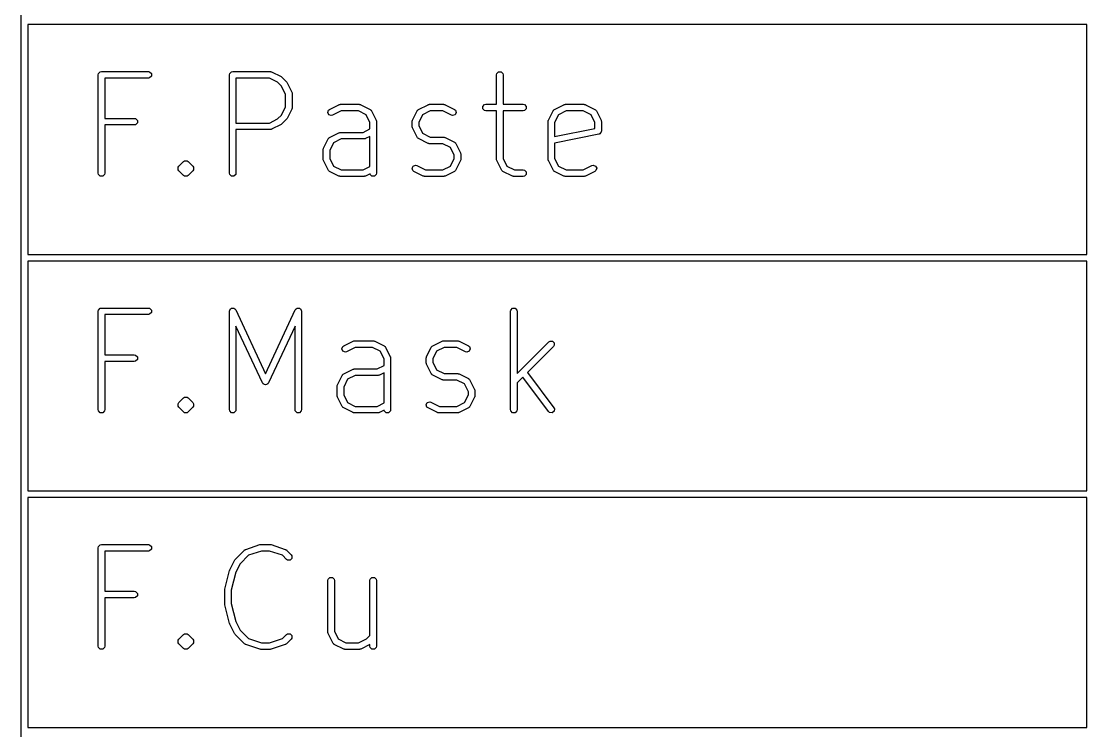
# Model space of a CAD drawing. Header units: inches. Extents: x -2.6 to 7.6, y 0.3 to 5.2.
# Drawn here: x -2.569 to -1.929, y 4.451 to 4.877 of the extents above; entities that cross this region are included whole.
import ezdxf

# ---------------------------------------------------------------- set-up
doc = ezdxf.new("R2010")
doc.units = ezdxf.units.IN
doc.header["$MEASUREMENT"] = 0
doc.layers.add('BLACK', color=250, linetype='CONTINUOUS')

msp = doc.modelspace()

# ---------------------------------------------------------------- linework, layer by layer
at = {"layer": 'BLACK', "linetype": 'CONTINUOUS'}
for p, q in [((-2.56889, 3.74118), (-2.56889, 5.1885)), ((-2.56495, 4.87496), (-2.56495, 4.73693)), ((-1.9294, 4.87496), (-2.56495, 4.87496)), ((-1.9294, 4.73693), (-1.9294, 4.87496)), ((-2.52271, 4.84479), (-2.52256, 4.84555)), ((-2.52271, 4.78574), (-2.52271, 4.84479)), ((-2.52256, 4.84555), (-2.52149, 4.84661)), ((-2.52149, 4.84661), (-2.52074, 4.84676)), ((-2.52074, 4.84676), (-2.49262, 4.84676)), ((-2.49262, 4.84283), (-2.51877, 4.84283)), ((-2.51877, 4.84283), (-2.51877, 4.81864)), ((-2.49262, 4.84676), (-2.49186, 4.84661)), ((-2.49186, 4.84298), (-2.49262, 4.84283)), ((-2.49186, 4.84661), (-2.4908, 4.84555)), ((-2.4908, 4.84404), (-2.49186, 4.84298)), ((-2.4908, 4.84555), (-2.4908, 4.84404)), ((-2.44397, 4.84479), (-2.44382, 4.84555)), ((-2.44397, 4.78574), (-2.44397, 4.84479)), ((-2.44382, 4.84555), (-2.44275, 4.84661)), ((-2.44275, 4.84661), (-2.442, 4.84676)), ((-2.442, 4.84676), (-2.4195, 4.84676)), ((-2.41997, 4.84283), (-2.44003, 4.84283)), ((-2.44003, 4.84283), (-2.44003, 4.81583)), ((-2.41504, 4.84036), (-2.41997, 4.84283)), ((-2.4195, 4.84676), (-2.41941, 4.84674)), ((-2.41941, 4.84674), (-2.41936, 4.84676)), ((-2.41936, 4.84676), (-2.41906, 4.84667)), ((-2.41906, 4.84667), (-2.41875, 4.84661)), ((-2.41875, 4.84661), (-2.41872, 4.84658)), ((-2.41872, 4.84658), (-2.41862, 4.84655)), ((-2.41862, 4.84655), (-2.413, 4.84374)), ((-2.413, 4.84374), (-2.41275, 4.84355)), ((-2.41275, 4.84355), (-2.41249, 4.84337)), ((-2.41249, 4.84337), (-2.40967, 4.84056)), ((-2.28368, 4.84479), (-2.28353, 4.84555)), ((-2.28368, 4.82708), (-2.28368, 4.84479)), ((-2.28353, 4.84555), (-2.28246, 4.84661)), ((-2.28246, 4.84661), (-2.28095, 4.84661)), ((-2.28095, 4.84661), (-2.27989, 4.84555)), ((-2.27989, 4.84555), (-2.27974, 4.84479)), ((-2.27974, 4.84479), (-2.27974, 4.82708)), ((-2.41268, 4.838), (-2.41504, 4.84036)), ((-2.41022, 4.83308), (-2.41268, 4.838)), ((-2.40967, 4.84056), (-2.4095, 4.8403)), ((-2.4095, 4.8403), (-2.40931, 4.84005)), ((-2.40931, 4.84005), (-2.40649, 4.83443)), ((-2.41022, 4.82557), (-2.41022, 4.83308)), ((-2.40649, 4.83443), (-2.40647, 4.83433)), ((-2.40647, 4.83433), (-2.40643, 4.8343)), ((-2.40643, 4.8343), (-2.40637, 4.83399)), ((-2.40637, 4.83399), (-2.40629, 4.83369)), ((-2.40629, 4.83369), (-2.4063, 4.83364)), ((-2.4063, 4.83364), (-2.40629, 4.83355)), ((-2.40629, 4.83355), (-2.40629, 4.82511)), ((-2.41268, 4.82065), (-2.41022, 4.82557)), ((-2.40649, 4.82423), (-2.40931, 4.8186)), ((-2.40647, 4.82432), (-2.40649, 4.82423)), ((-2.40643, 4.82436), (-2.40647, 4.82432)), ((-2.40637, 4.82467), (-2.40643, 4.82436)), ((-2.40629, 4.82497), (-2.40637, 4.82467)), ((-2.40629, 4.82511), (-2.4063, 4.82501)), ((-2.4063, 4.82501), (-2.40629, 4.82497)), ((-2.38491, 4.82216), (-2.38443, 4.82359)), ((-2.38423, 4.82081), (-2.38491, 4.82216)), ((-2.38443, 4.82359), (-2.38382, 4.82406)), ((-2.38382, 4.82406), (-2.3782, 4.82687)), ((-2.37686, 4.82314), (-2.38206, 4.82054)), ((-2.3782, 4.82687), (-2.37811, 4.8269)), ((-2.37811, 4.8269), (-2.37807, 4.82693)), ((-2.37807, 4.82693), (-2.37776, 4.82699)), ((-2.37776, 4.82699), (-2.37746, 4.82707)), ((-2.37746, 4.82707), (-2.37742, 4.82706)), ((-2.37742, 4.82706), (-2.37732, 4.82708)), ((-2.37732, 4.82708), (-2.36607, 4.82708)), ((-2.36654, 4.82314), (-2.37686, 4.82314)), ((-2.36191, 4.82083), (-2.36654, 4.82314)), ((-2.36607, 4.82708), (-2.36597, 4.82706)), ((-2.36597, 4.82706), (-2.36593, 4.82707)), ((-2.36593, 4.82707), (-2.36563, 4.82699)), ((-2.36563, 4.82699), (-2.36532, 4.82693)), ((-2.36532, 4.82693), (-2.36529, 4.8269)), ((-2.36529, 4.8269), (-2.36519, 4.82687)), ((-2.36519, 4.82687), (-2.35957, 4.82406)), ((-2.35957, 4.82406), (-2.35926, 4.82382)), ((-2.35926, 4.82382), (-2.35916, 4.82378)), ((-2.35916, 4.82378), (-2.35907, 4.82367)), ((-2.35907, 4.82367), (-2.35896, 4.82359)), ((-2.35896, 4.82359), (-2.35893, 4.82349)), ((-2.35893, 4.82349), (-2.35869, 4.82318)), ((-2.35869, 4.82318), (-2.35587, 4.81755)), ((-2.33409, 4.81755), (-2.33127, 4.82318)), ((-2.33127, 4.82318), (-2.33103, 4.82349)), ((-2.33103, 4.82349), (-2.331, 4.82359)), ((-2.331, 4.82359), (-2.33089, 4.82367)), ((-2.33089, 4.82367), (-2.3308, 4.82378)), ((-2.3308, 4.82378), (-2.3307, 4.82382)), ((-2.3307, 4.82382), (-2.33039, 4.82406)), ((-2.33039, 4.82406), (-2.32477, 4.82687)), ((-2.32342, 4.82314), (-2.32805, 4.82083)), ((-2.32477, 4.82687), (-2.32467, 4.8269)), ((-2.32467, 4.8269), (-2.32464, 4.82693)), ((-2.32464, 4.82693), (-2.32433, 4.82699)), ((-2.32433, 4.82699), (-2.32403, 4.82707)), ((-2.32403, 4.82707), (-2.32399, 4.82706)), ((-2.32399, 4.82706), (-2.32389, 4.82708)), ((-2.32389, 4.82708), (-2.31545, 4.82708)), ((-2.31592, 4.82314), (-2.32342, 4.82314)), ((-2.31071, 4.82054), (-2.31592, 4.82314)), ((-2.31545, 4.82708), (-2.31536, 4.82706)), ((-2.31536, 4.82706), (-2.31531, 4.82707)), ((-2.31531, 4.82707), (-2.31501, 4.82699)), ((-2.31501, 4.82699), (-2.3147, 4.82693)), ((-2.3147, 4.82693), (-2.31467, 4.8269)), ((-2.31467, 4.8269), (-2.31457, 4.82687)), ((-2.31457, 4.82687), (-2.30895, 4.82406)), ((-2.30895, 4.82406), (-2.30834, 4.82359)), ((-2.30786, 4.82216), (-2.30854, 4.82081)), ((-2.30834, 4.82359), (-2.30786, 4.82216)), ((-2.29196, 4.82586), (-2.2909, 4.82693)), ((-2.29196, 4.82436), (-2.29196, 4.82586)), ((-2.2909, 4.82329), (-2.29196, 4.82436)), ((-2.2909, 4.82693), (-2.29014, 4.82708)), ((-2.29014, 4.82314), (-2.2909, 4.82329)), ((-2.29014, 4.82708), (-2.28368, 4.82708)), ((-2.28368, 4.82314), (-2.29014, 4.82314)), ((-2.28368, 4.79418), (-2.28368, 4.82314)), ((-2.27974, 4.82708), (-2.26765, 4.82708)), ((-2.26765, 4.82314), (-2.27974, 4.82314)), ((-2.27974, 4.82314), (-2.27974, 4.79464)), ((-2.26765, 4.82708), (-2.26689, 4.82693)), ((-2.26689, 4.82329), (-2.26765, 4.82314)), ((-2.26689, 4.82693), (-2.26583, 4.82586)), ((-2.26583, 4.82436), (-2.26689, 4.82329)), ((-2.26583, 4.82586), (-2.26583, 4.82436)), ((-2.25253, 4.81755), (-2.24972, 4.82318)), ((-2.24972, 4.82318), (-2.24948, 4.82349)), ((-2.24948, 4.82349), (-2.24945, 4.82359)), ((-2.24945, 4.82359), (-2.24934, 4.82367)), ((-2.24934, 4.82367), (-2.24925, 4.82378)), ((-2.24925, 4.82378), (-2.24915, 4.82382)), ((-2.24915, 4.82382), (-2.24884, 4.82406)), ((-2.24884, 4.82406), (-2.24322, 4.82687)), ((-2.24187, 4.82314), (-2.24649, 4.82083)), ((-2.24322, 4.82687), (-2.24312, 4.8269)), ((-2.24312, 4.8269), (-2.24309, 4.82693)), ((-2.24309, 4.82693), (-2.24278, 4.82699)), ((-2.24278, 4.82699), (-2.24248, 4.82707)), ((-2.24248, 4.82707), (-2.24243, 4.82706)), ((-2.24243, 4.82706), (-2.24234, 4.82708)), ((-2.24234, 4.82708), (-2.23109, 4.82708)), ((-2.23155, 4.82314), (-2.24187, 4.82314)), ((-2.22693, 4.82083), (-2.23155, 4.82314)), ((-2.23109, 4.82708), (-2.23099, 4.82706)), ((-2.23099, 4.82706), (-2.23095, 4.82707)), ((-2.23095, 4.82707), (-2.23064, 4.82699)), ((-2.23064, 4.82699), (-2.23033, 4.82693)), ((-2.23033, 4.82693), (-2.2303, 4.8269)), ((-2.2303, 4.8269), (-2.23021, 4.82687)), ((-2.23021, 4.82687), (-2.22458, 4.82406)), ((-2.22458, 4.82406), (-2.22427, 4.82382)), ((-2.22427, 4.82382), (-2.22417, 4.82378)), ((-2.22417, 4.82378), (-2.22409, 4.82367)), ((-2.22409, 4.82367), (-2.22398, 4.82359)), ((-2.22398, 4.82359), (-2.22394, 4.82349)), ((-2.22394, 4.82349), (-2.2237, 4.82318)), ((-2.2237, 4.82318), (-2.22089, 4.81755)), ((-2.51877, 4.81864), (-2.50105, 4.81864)), ((-2.50105, 4.81864), (-2.5003, 4.81849)), ((-2.5003, 4.81849), (-2.49924, 4.81743)), ((-2.49924, 4.81592), (-2.5003, 4.81485)), ((-2.49924, 4.81743), (-2.49924, 4.81592)), ((-2.44003, 4.81583), (-2.41997, 4.81583)), ((-2.41997, 4.81583), (-2.41504, 4.81829)), ((-2.41504, 4.81829), (-2.41268, 4.82065)), ((-2.40967, 4.81809), (-2.41249, 4.81528)), ((-2.4095, 4.81836), (-2.40967, 4.81809)), ((-2.40931, 4.8186), (-2.4095, 4.81836)), ((-2.3828, 4.82033), (-2.38423, 4.82081)), ((-2.38206, 4.82054), (-2.3828, 4.82033)), ((-2.3596, 4.81621), (-2.36191, 4.82083)), ((-2.3596, 4.81227), (-2.3596, 4.81621)), ((-2.35587, 4.81755), (-2.35585, 4.81746)), ((-2.35585, 4.81746), (-2.35582, 4.81743)), ((-2.35582, 4.81743), (-2.35575, 4.81712)), ((-2.35575, 4.81712), (-2.35567, 4.81681)), ((-2.35567, 4.81681), (-2.35569, 4.81677)), ((-2.35569, 4.81677), (-2.35567, 4.81667)), ((-2.35567, 4.81667), (-2.35567, 4.78574)), ((-2.33429, 4.81681), (-2.33421, 4.81712)), ((-2.33427, 4.81677), (-2.33429, 4.81681)), ((-2.33429, 4.81667), (-2.33427, 4.81677)), ((-2.33429, 4.81386), (-2.33429, 4.81667)), ((-2.33421, 4.81712), (-2.33414, 4.81743)), ((-2.33414, 4.81743), (-2.33411, 4.81746)), ((-2.33411, 4.81746), (-2.33409, 4.81755)), ((-2.32805, 4.82083), (-2.33036, 4.81621)), ((-2.33036, 4.81621), (-2.33036, 4.81433)), ((-2.30997, 4.82033), (-2.31071, 4.82054)), ((-2.30854, 4.82081), (-2.30997, 4.82033)), ((-2.25274, 4.81681), (-2.25265, 4.81712)), ((-2.25272, 4.81677), (-2.25274, 4.81681)), ((-2.25274, 4.81667), (-2.25272, 4.81677)), ((-2.25274, 4.79418), (-2.25274, 4.81667)), ((-2.25265, 4.81712), (-2.25259, 4.81743)), ((-2.25259, 4.81743), (-2.25256, 4.81746)), ((-2.25256, 4.81746), (-2.25253, 4.81755)), ((-2.24649, 4.82083), (-2.2488, 4.81621)), ((-2.2488, 4.81621), (-2.2488, 4.80783)), ((-2.22462, 4.81621), (-2.22693, 4.82083)), ((-2.22462, 4.81266), (-2.22462, 4.81621)), ((-2.22089, 4.81755), (-2.22087, 4.81746)), ((-2.22087, 4.81746), (-2.22083, 4.81743)), ((-2.22083, 4.81743), (-2.22077, 4.81712)), ((-2.22077, 4.81712), (-2.22069, 4.81681)), ((-2.22069, 4.81681), (-2.2207, 4.81677)), ((-2.2207, 4.81677), (-2.22068, 4.81667)), ((-2.22068, 4.81667), (-2.22068, 4.81105)), ((-2.50105, 4.8147), (-2.51877, 4.8147)), ((-2.51877, 4.8147), (-2.51877, 4.78574)), ((-2.5003, 4.81485), (-2.50105, 4.8147)), ((-2.4195, 4.81189), (-2.44003, 4.81189)), ((-2.44003, 4.81189), (-2.44003, 4.78574)), ((-2.41941, 4.81191), (-2.4195, 4.81189)), ((-2.41936, 4.8119), (-2.41941, 4.81191)), ((-2.41906, 4.81198), (-2.41936, 4.8119)), ((-2.41875, 4.81204), (-2.41906, 4.81198)), ((-2.41872, 4.81207), (-2.41875, 4.81204)), ((-2.41862, 4.8121), (-2.41872, 4.81207)), ((-2.413, 4.81491), (-2.41862, 4.8121)), ((-2.41275, 4.81511), (-2.413, 4.81491)), ((-2.41249, 4.81528), (-2.41275, 4.81511)), ((-2.38382, 4.80718), (-2.3782, 4.81)), ((-2.3782, 4.81), (-2.37811, 4.81002)), ((-2.37811, 4.81002), (-2.37807, 4.81005)), ((-2.37807, 4.81005), (-2.37776, 4.81012)), ((-2.37776, 4.81012), (-2.37746, 4.8102)), ((-2.37746, 4.8102), (-2.37742, 4.81019)), ((-2.37742, 4.81019), (-2.37732, 4.8102)), ((-2.37732, 4.8102), (-2.36372, 4.8102)), ((-2.36372, 4.8102), (-2.3596, 4.81227)), ((-2.33427, 4.81376), (-2.33429, 4.81386)), ((-2.33429, 4.81372), (-2.33427, 4.81376)), ((-2.33421, 4.81342), (-2.33429, 4.81372)), ((-2.33414, 4.81311), (-2.33421, 4.81342)), ((-2.33411, 4.81308), (-2.33414, 4.81311)), ((-2.33409, 4.81298), (-2.33411, 4.81308)), ((-2.33127, 4.80736), (-2.33409, 4.81298)), ((-2.33036, 4.81433), (-2.32805, 4.8097)), ((-2.32805, 4.8097), (-2.32342, 4.80739)), ((-2.2488, 4.80783), (-2.22462, 4.81266)), ((-2.22227, 4.80912), (-2.2488, 4.80381)), ((-2.222, 4.80923), (-2.22227, 4.80912)), ((-2.2219, 4.80923), (-2.222, 4.80923)), ((-2.22183, 4.8093), (-2.2219, 4.80923)), ((-2.22156, 4.80941), (-2.22183, 4.8093)), ((-2.22124, 4.80989), (-2.22156, 4.80941)), ((-2.22083, 4.8103), (-2.22124, 4.80989)), ((-2.22078, 4.81058), (-2.22083, 4.8103)), ((-2.22072, 4.81067), (-2.22078, 4.81058)), ((-2.22068, 4.81105), (-2.22074, 4.81076)), ((-2.22074, 4.81076), (-2.22072, 4.81067)), ((-2.38752, 4.80068), (-2.3847, 4.8063)), ((-2.3847, 4.8063), (-2.38446, 4.80661)), ((-2.38446, 4.80661), (-2.38443, 4.80671)), ((-2.38443, 4.80671), (-2.38432, 4.8068)), ((-2.38432, 4.8068), (-2.38423, 4.80691)), ((-2.38423, 4.80691), (-2.38413, 4.80694)), ((-2.38413, 4.80694), (-2.38382, 4.80718)), ((-2.38148, 4.80396), (-2.38379, 4.79934)), ((-2.37686, 4.80627), (-2.38148, 4.80396)), ((-2.36326, 4.80627), (-2.37686, 4.80627)), ((-2.36316, 4.80629), (-2.36326, 4.80627)), ((-2.36312, 4.80627), (-2.36316, 4.80629)), ((-2.36282, 4.80636), (-2.36312, 4.80627)), ((-2.36251, 4.80642), (-2.36282, 4.80636)), ((-2.36247, 4.80645), (-2.36251, 4.80642)), ((-2.36238, 4.80648), (-2.36247, 4.80645)), ((-2.3596, 4.80786), (-2.36238, 4.80648)), ((-2.3596, 4.78977), (-2.3596, 4.80786)), ((-2.33103, 4.80705), (-2.33127, 4.80736)), ((-2.331, 4.80695), (-2.33103, 4.80705)), ((-2.33089, 4.80686), (-2.331, 4.80695)), ((-2.3308, 4.80675), (-2.33089, 4.80686)), ((-2.3307, 4.80672), (-2.3308, 4.80675)), ((-2.33039, 4.80648), (-2.3307, 4.80672)), ((-2.32477, 4.80366), (-2.33039, 4.80648)), ((-2.32467, 4.80364), (-2.32477, 4.80366)), ((-2.32464, 4.80361), (-2.32467, 4.80364)), ((-2.32433, 4.80354), (-2.32464, 4.80361)), ((-2.32403, 4.80346), (-2.32433, 4.80354)), ((-2.32399, 4.80347), (-2.32403, 4.80346)), ((-2.32389, 4.80346), (-2.32399, 4.80347)), ((-2.31592, 4.80346), (-2.32389, 4.80346)), ((-2.32342, 4.80739), (-2.31545, 4.80739)), ((-2.3113, 4.80114), (-2.31592, 4.80346)), ((-2.31545, 4.80739), (-2.31536, 4.80737)), ((-2.31536, 4.80737), (-2.31531, 4.80739)), ((-2.31531, 4.80739), (-2.31501, 4.8073)), ((-2.31501, 4.8073), (-2.3147, 4.80724)), ((-2.3147, 4.80724), (-2.31467, 4.80721)), ((-2.31467, 4.80721), (-2.31457, 4.80718)), ((-2.31457, 4.80718), (-2.30895, 4.80437)), ((-2.30895, 4.80437), (-2.30864, 4.80413)), ((-2.30864, 4.80413), (-2.30854, 4.8041)), ((-2.30854, 4.8041), (-2.30845, 4.80399)), ((-2.30845, 4.80399), (-2.30834, 4.8039)), ((-2.30834, 4.8039), (-2.30831, 4.8038)), ((-2.30831, 4.8038), (-2.30807, 4.80349)), ((-2.30807, 4.80349), (-2.30526, 4.79787)), ((-2.2488, 4.80381), (-2.2488, 4.79464)), ((-2.38772, 4.79994), (-2.38764, 4.80024)), ((-2.38771, 4.7999), (-2.38772, 4.79994)), ((-2.38772, 4.7998), (-2.38771, 4.7999)), ((-2.38772, 4.79418), (-2.38772, 4.7998)), ((-2.38764, 4.80024), (-2.38758, 4.80055)), ((-2.38758, 4.80055), (-2.38754, 4.80059)), ((-2.38754, 4.80059), (-2.38752, 4.80068)), ((-2.38379, 4.79934), (-2.38379, 4.79464)), ((-2.30898, 4.79652), (-2.3113, 4.80114)), ((-2.30898, 4.79464), (-2.30898, 4.79652)), ((-2.30526, 4.79787), (-2.30523, 4.79777)), ((-2.30523, 4.79777), (-2.3052, 4.79774)), ((-2.3052, 4.79774), (-2.30514, 4.79743)), ((-2.30514, 4.79743), (-2.30505, 4.79713)), ((-2.30505, 4.79713), (-2.30507, 4.79708)), ((-2.30507, 4.79708), (-2.30505, 4.79699)), ((-2.30505, 4.79699), (-2.30505, 4.79418)), ((-2.47475, 4.7893), (-2.47432, 4.78994)), ((-2.47432, 4.78994), (-2.47151, 4.79276)), ((-2.47151, 4.79276), (-2.47087, 4.79318)), ((-2.47087, 4.79318), (-2.46937, 4.79318)), ((-2.46937, 4.79318), (-2.46873, 4.79276)), ((-2.46873, 4.79276), (-2.46592, 4.78994)), ((-2.46592, 4.78994), (-2.46549, 4.7893)), ((-2.38771, 4.79408), (-2.38772, 4.79418)), ((-2.38772, 4.79404), (-2.38771, 4.79408)), ((-2.38764, 4.79373), (-2.38772, 4.79404)), ((-2.38758, 4.79342), (-2.38764, 4.79373)), ((-2.38754, 4.79339), (-2.38758, 4.79342)), ((-2.38752, 4.7933), (-2.38754, 4.79339)), ((-2.3847, 4.78767), (-2.38752, 4.7933)), ((-2.38379, 4.79464), (-2.38148, 4.79002)), ((-2.38148, 4.79002), (-2.37686, 4.78771)), ((-2.36372, 4.78771), (-2.3596, 4.78977)), ((-2.33429, 4.78869), (-2.33362, 4.79004)), ((-2.33362, 4.79004), (-2.33219, 4.79051)), ((-2.33219, 4.79051), (-2.33145, 4.79031)), ((-2.33145, 4.79031), (-2.32624, 4.78771)), ((-2.31592, 4.78771), (-2.3113, 4.79002)), ((-2.3113, 4.79002), (-2.30898, 4.79464)), ((-2.30526, 4.7933), (-2.30807, 4.78767)), ((-2.30523, 4.79339), (-2.30526, 4.7933)), ((-2.3052, 4.79342), (-2.30523, 4.79339)), ((-2.30514, 4.79373), (-2.3052, 4.79342)), ((-2.30505, 4.79404), (-2.30514, 4.79373)), ((-2.30505, 4.79418), (-2.30507, 4.79408)), ((-2.30507, 4.79408), (-2.30505, 4.79404)), ((-2.28366, 4.79408), (-2.28368, 4.79418)), ((-2.28367, 4.79404), (-2.28366, 4.79408)), ((-2.28359, 4.79373), (-2.28367, 4.79404)), ((-2.28353, 4.79342), (-2.28359, 4.79373)), ((-2.28349, 4.79339), (-2.28353, 4.79342)), ((-2.28347, 4.7933), (-2.28349, 4.79339)), ((-2.28066, 4.78767), (-2.28347, 4.7933)), ((-2.27974, 4.79464), (-2.27743, 4.79002)), ((-2.27743, 4.79002), (-2.27281, 4.78771)), ((-2.25272, 4.79408), (-2.25274, 4.79418)), ((-2.25274, 4.79404), (-2.25272, 4.79408)), ((-2.25265, 4.79373), (-2.25274, 4.79404)), ((-2.25259, 4.79342), (-2.25265, 4.79373)), ((-2.25256, 4.79339), (-2.25259, 4.79342)), ((-2.25253, 4.7933), (-2.25256, 4.79339)), ((-2.24972, 4.78767), (-2.25253, 4.7933)), ((-2.2488, 4.79464), (-2.24649, 4.79002)), ((-2.24649, 4.79002), (-2.24187, 4.78771)), ((-2.23155, 4.78771), (-2.22634, 4.79031)), ((-2.22634, 4.79031), (-2.2256, 4.79051)), ((-2.2256, 4.79051), (-2.22417, 4.79004)), ((-2.22417, 4.79004), (-2.2235, 4.78869)), ((-2.52256, 4.78499), (-2.52271, 4.78574)), ((-2.52149, 4.78392), (-2.52256, 4.78499)), ((-2.51999, 4.78392), (-2.52149, 4.78392)), ((-2.51892, 4.78499), (-2.51999, 4.78392)), ((-2.51877, 4.78574), (-2.51892, 4.78499)), ((-2.47475, 4.7878), (-2.47475, 4.7893)), ((-2.47432, 4.78716), (-2.47475, 4.7878)), ((-2.47475, 4.7878), (-2.47475, 4.7878)), ((-2.47151, 4.78435), (-2.47432, 4.78716)), ((-2.47087, 4.78392), (-2.47151, 4.78435)), ((-2.46937, 4.78392), (-2.47087, 4.78392)), ((-2.47087, 4.78392), (-2.47087, 4.78392)), ((-2.46873, 4.78435), (-2.46937, 4.78392)), ((-2.46592, 4.78716), (-2.46873, 4.78435)), ((-2.46549, 4.7878), (-2.46592, 4.78716)), ((-2.46549, 4.7893), (-2.46549, 4.7878)), ((-2.44382, 4.78499), (-2.44397, 4.78574)), ((-2.44275, 4.78392), (-2.44382, 4.78499)), ((-2.44125, 4.78392), (-2.44275, 4.78392)), ((-2.44018, 4.78499), (-2.44125, 4.78392)), ((-2.44003, 4.78574), (-2.44018, 4.78499)), ((-2.38446, 4.78736), (-2.3847, 4.78767)), ((-2.38443, 4.78726), (-2.38446, 4.78736)), ((-2.38432, 4.78718), (-2.38443, 4.78726)), ((-2.38423, 4.78706), (-2.38432, 4.78718)), ((-2.38413, 4.78703), (-2.38423, 4.78706)), ((-2.38382, 4.78679), (-2.38413, 4.78703)), ((-2.3782, 4.78398), (-2.38382, 4.78679)), ((-2.37811, 4.78395), (-2.3782, 4.78398)), ((-2.37807, 4.78392), (-2.37811, 4.78395)), ((-2.37776, 4.78386), (-2.37807, 4.78392)), ((-2.37746, 4.78378), (-2.37776, 4.78386)), ((-2.37742, 4.78379), (-2.37746, 4.78378)), ((-2.37732, 4.78377), (-2.37742, 4.78379)), ((-2.36326, 4.78377), (-2.37732, 4.78377)), ((-2.37686, 4.78771), (-2.36372, 4.78771)), ((-2.36316, 4.78379), (-2.36326, 4.78377)), ((-2.36312, 4.78378), (-2.36316, 4.78379)), ((-2.36282, 4.78386), (-2.36312, 4.78378)), ((-2.36251, 4.78392), (-2.36282, 4.78386)), ((-2.36247, 4.78395), (-2.36251, 4.78392)), ((-2.36238, 4.78398), (-2.36247, 4.78395)), ((-2.35954, 4.7854), (-2.36238, 4.78398)), ((-2.35945, 4.78499), (-2.35954, 4.7854)), ((-2.35839, 4.78392), (-2.35945, 4.78499)), ((-2.35688, 4.78392), (-2.35839, 4.78392)), ((-2.35582, 4.78499), (-2.35688, 4.78392)), ((-2.35567, 4.78574), (-2.35582, 4.78499)), ((-2.33381, 4.78726), (-2.33429, 4.78869)), ((-2.33321, 4.78679), (-2.33381, 4.78726)), ((-2.32758, 4.78398), (-2.33321, 4.78679)), ((-2.32749, 4.78395), (-2.32758, 4.78398)), ((-2.32745, 4.78392), (-2.32749, 4.78395)), ((-2.32715, 4.78386), (-2.32745, 4.78392)), ((-2.32684, 4.78378), (-2.32715, 4.78386)), ((-2.3268, 4.78379), (-2.32684, 4.78378)), ((-2.3267, 4.78377), (-2.3268, 4.78379)), ((-2.31545, 4.78377), (-2.3267, 4.78377)), ((-2.32624, 4.78771), (-2.31592, 4.78771)), ((-2.31536, 4.78379), (-2.31545, 4.78377)), ((-2.31531, 4.78378), (-2.31536, 4.78379)), ((-2.31501, 4.78386), (-2.31531, 4.78378)), ((-2.3147, 4.78392), (-2.31501, 4.78386)), ((-2.31467, 4.78395), (-2.3147, 4.78392)), ((-2.31457, 4.78398), (-2.31467, 4.78395)), ((-2.30895, 4.78679), (-2.31457, 4.78398)), ((-2.30864, 4.78703), (-2.30895, 4.78679)), ((-2.30854, 4.78706), (-2.30864, 4.78703)), ((-2.30845, 4.78718), (-2.30854, 4.78706)), ((-2.30834, 4.78726), (-2.30845, 4.78718)), ((-2.30831, 4.78736), (-2.30834, 4.78726)), ((-2.30807, 4.78767), (-2.30831, 4.78736)), ((-2.28042, 4.78736), (-2.28066, 4.78767)), ((-2.28038, 4.78726), (-2.28042, 4.78736)), ((-2.28027, 4.78718), (-2.28038, 4.78726)), ((-2.28018, 4.78706), (-2.28027, 4.78718)), ((-2.28008, 4.78703), (-2.28018, 4.78706)), ((-2.27978, 4.78679), (-2.28008, 4.78703)), ((-2.27415, 4.78398), (-2.27978, 4.78679)), ((-2.27406, 4.78395), (-2.27415, 4.78398)), ((-2.27402, 4.78392), (-2.27406, 4.78395)), ((-2.27371, 4.78386), (-2.27402, 4.78392)), ((-2.27341, 4.78378), (-2.27371, 4.78386)), ((-2.27337, 4.78379), (-2.27341, 4.78378)), ((-2.27327, 4.78377), (-2.27337, 4.78379)), ((-2.26765, 4.78377), (-2.27327, 4.78377)), ((-2.27281, 4.78771), (-2.26765, 4.78771)), ((-2.26765, 4.78771), (-2.26689, 4.78756)), ((-2.26689, 4.78392), (-2.26765, 4.78377)), ((-2.26689, 4.78756), (-2.26583, 4.78649)), ((-2.26583, 4.78499), (-2.26689, 4.78392)), ((-2.26583, 4.78649), (-2.26583, 4.78499)), ((-2.24948, 4.78736), (-2.24972, 4.78767)), ((-2.24945, 4.78726), (-2.24948, 4.78736)), ((-2.24934, 4.78718), (-2.24945, 4.78726)), ((-2.24925, 4.78706), (-2.24934, 4.78718)), ((-2.24915, 4.78703), (-2.24925, 4.78706)), ((-2.24884, 4.78679), (-2.24915, 4.78703)), ((-2.24322, 4.78398), (-2.24884, 4.78679)), ((-2.24312, 4.78395), (-2.24322, 4.78398)), ((-2.24309, 4.78392), (-2.24312, 4.78395)), ((-2.24278, 4.78386), (-2.24309, 4.78392)), ((-2.24248, 4.78378), (-2.24278, 4.78386)), ((-2.24243, 4.78379), (-2.24248, 4.78378)), ((-2.24234, 4.78377), (-2.24243, 4.78379)), ((-2.23109, 4.78377), (-2.24234, 4.78377)), ((-2.24187, 4.78771), (-2.23155, 4.78771)), ((-2.23099, 4.78379), (-2.23109, 4.78377)), ((-2.23095, 4.78378), (-2.23099, 4.78379)), ((-2.23064, 4.78386), (-2.23095, 4.78378)), ((-2.23033, 4.78392), (-2.23064, 4.78386)), ((-2.2303, 4.78395), (-2.23033, 4.78392)), ((-2.23021, 4.78398), (-2.2303, 4.78395)), ((-2.22458, 4.78679), (-2.23021, 4.78398)), ((-2.22398, 4.78726), (-2.22458, 4.78679)), ((-2.2235, 4.78869), (-2.22398, 4.78726)), ((-2.56495, 4.73693), (-1.9294, 4.73693)), ((-2.56495, 4.73299), (-2.56495, 4.59496)), ((-1.9294, 4.73299), (-2.56495, 4.73299)), ((-1.9294, 4.59496), (-1.9294, 4.73299)), ((-2.52271, 4.70283), (-2.52256, 4.70358)), ((-2.52271, 4.64377), (-2.52271, 4.70283)), ((-2.52256, 4.70358), (-2.52149, 4.70464)), ((-2.52149, 4.70464), (-2.52074, 4.70479)), ((-2.52074, 4.70479), (-2.49262, 4.70479)), ((-2.49262, 4.70086), (-2.51877, 4.70086)), ((-2.51877, 4.70086), (-2.51877, 4.67667)), ((-2.49262, 4.70479), (-2.49186, 4.70464)), ((-2.49186, 4.70101), (-2.49262, 4.70086)), ((-2.49186, 4.70464), (-2.4908, 4.70358)), ((-2.4908, 4.70207), (-2.49186, 4.70101)), ((-2.4908, 4.70358), (-2.4908, 4.70207)), ((-2.44397, 4.70283), (-2.44382, 4.70358)), ((-2.44397, 4.64377), (-2.44397, 4.70283)), ((-2.44382, 4.70358), (-2.44357, 4.70383)), ((-2.44357, 4.70383), (-2.44345, 4.70416)), ((-2.44345, 4.70416), (-2.44306, 4.70434)), ((-2.44306, 4.70434), (-2.44275, 4.70464)), ((-2.44275, 4.70464), (-2.4424, 4.70464)), ((-2.4424, 4.70464), (-2.44209, 4.70479)), ((-2.44209, 4.70479), (-2.44168, 4.70464)), ((-2.44168, 4.70464), (-2.44125, 4.70464)), ((-2.44125, 4.70464), (-2.441, 4.7044)), ((-2.441, 4.7044), (-2.44067, 4.70428)), ((-2.44067, 4.70428), (-2.44022, 4.70366)), ((-2.44022, 4.70366), (-2.42231, 4.6653)), ((-2.42231, 4.6653), (-2.40441, 4.70366)), ((-2.40441, 4.70366), (-2.40396, 4.70428)), ((-2.40396, 4.70428), (-2.40363, 4.7044)), ((-2.40363, 4.7044), (-2.40338, 4.70464)), ((-2.40338, 4.70464), (-2.40295, 4.70464)), ((-2.40295, 4.70464), (-2.40254, 4.70479)), ((-2.40254, 4.70479), (-2.40223, 4.70464)), ((-2.40223, 4.70464), (-2.40188, 4.70464)), ((-2.40188, 4.70464), (-2.40157, 4.70434)), ((-2.40157, 4.70434), (-2.40118, 4.70416)), ((-2.40118, 4.70416), (-2.40106, 4.70383)), ((-2.40106, 4.70383), (-2.40081, 4.70358)), ((-2.40081, 4.70358), (-2.40066, 4.70283)), ((-2.40066, 4.70283), (-2.40066, 4.64377)), ((-2.27524, 4.70283), (-2.27509, 4.70358)), ((-2.27524, 4.64377), (-2.27524, 4.70283)), ((-2.27509, 4.70358), (-2.27402, 4.70464)), ((-2.27402, 4.70464), (-2.27252, 4.70464)), ((-2.27252, 4.70464), (-2.27145, 4.70358)), ((-2.27145, 4.70358), (-2.2713, 4.70283)), ((-2.2713, 4.70283), (-2.2713, 4.6654)), ((-2.4241, 4.65981), (-2.44003, 4.69395)), ((-2.44003, 4.69395), (-2.44003, 4.64377)), ((-2.4046, 4.69395), (-2.42053, 4.65981)), ((-2.4046, 4.64377), (-2.4046, 4.69395)), ((-2.37647, 4.68019), (-2.37599, 4.68162)), ((-2.37599, 4.68162), (-2.37539, 4.68209)), ((-2.37539, 4.68209), (-2.36976, 4.6849)), ((-2.36842, 4.68117), (-2.37363, 4.67857)), ((-2.36976, 4.6849), (-2.36967, 4.68493)), ((-2.36967, 4.68493), (-2.36964, 4.68496)), ((-2.36964, 4.68496), (-2.36933, 4.68502)), ((-2.36933, 4.68502), (-2.36902, 4.6851)), ((-2.36902, 4.6851), (-2.36898, 4.68509)), ((-2.36898, 4.68509), (-2.36888, 4.68511)), ((-2.36888, 4.68511), (-2.35763, 4.68511)), ((-2.3581, 4.68117), (-2.36842, 4.68117)), ((-2.35348, 4.67886), (-2.3581, 4.68117)), ((-2.35763, 4.68511), (-2.35754, 4.68509)), ((-2.35754, 4.68509), (-2.3575, 4.6851)), ((-2.3575, 4.6851), (-2.35719, 4.68502)), ((-2.35719, 4.68502), (-2.35688, 4.68496)), ((-2.35688, 4.68496), (-2.35685, 4.68493)), ((-2.35685, 4.68493), (-2.35675, 4.6849)), ((-2.35675, 4.6849), (-2.35113, 4.68209)), ((-2.35113, 4.68209), (-2.35082, 4.68185)), ((-2.35082, 4.68185), (-2.35072, 4.68182)), ((-2.35072, 4.68182), (-2.35063, 4.6817)), ((-2.35063, 4.6817), (-2.35052, 4.68162)), ((-2.35052, 4.68162), (-2.35049, 4.68152)), ((-2.35049, 4.68152), (-2.35025, 4.68121)), ((-2.35025, 4.68121), (-2.34744, 4.67558)), ((-2.32565, 4.67558), (-2.32284, 4.68121)), ((-2.32284, 4.68121), (-2.3226, 4.68152)), ((-2.3226, 4.68152), (-2.32256, 4.68162)), ((-2.32256, 4.68162), (-2.32245, 4.6817)), ((-2.32245, 4.6817), (-2.32237, 4.68182)), ((-2.32237, 4.68182), (-2.32227, 4.68185)), ((-2.32227, 4.68185), (-2.32196, 4.68209)), ((-2.32196, 4.68209), (-2.31633, 4.6849)), ((-2.31499, 4.68117), (-2.31961, 4.67886)), ((-2.31633, 4.6849), (-2.31624, 4.68493)), ((-2.31624, 4.68493), (-2.31621, 4.68496)), ((-2.31621, 4.68496), (-2.3159, 4.68502)), ((-2.3159, 4.68502), (-2.31559, 4.6851)), ((-2.31559, 4.6851), (-2.31555, 4.68509)), ((-2.31555, 4.68509), (-2.31545, 4.68511)), ((-2.31545, 4.68511), (-2.30702, 4.68511)), ((-2.30748, 4.68117), (-2.31499, 4.68117)), ((-2.30227, 4.67857), (-2.30748, 4.68117)), ((-2.30702, 4.68511), (-2.30692, 4.68509)), ((-2.30692, 4.68509), (-2.30688, 4.6851)), ((-2.30688, 4.6851), (-2.30657, 4.68502)), ((-2.30657, 4.68502), (-2.30626, 4.68496)), ((-2.30626, 4.68496), (-2.30623, 4.68493)), ((-2.30623, 4.68493), (-2.30614, 4.6849)), ((-2.30614, 4.6849), (-2.30051, 4.68209)), ((-2.30051, 4.68209), (-2.2999, 4.68162)), ((-2.2999, 4.68162), (-2.29943, 4.68019)), ((-2.2713, 4.6654), (-2.25217, 4.68453)), ((-2.24938, 4.68175), (-2.26505, 4.66608)), ((-2.25217, 4.68453), (-2.25153, 4.68496)), ((-2.25153, 4.68496), (-2.25002, 4.68496)), ((-2.25002, 4.68496), (-2.24895, 4.68389)), ((-2.24895, 4.68239), (-2.24938, 4.68175)), ((-2.24895, 4.68389), (-2.24895, 4.68239)), ((-2.51877, 4.67667), (-2.50105, 4.67667)), ((-2.50105, 4.67667), (-2.5003, 4.67652)), ((-2.5003, 4.67652), (-2.49924, 4.67546)), ((-2.49924, 4.67546), (-2.49924, 4.67395)), ((-2.3758, 4.67884), (-2.37647, 4.68019)), ((-2.37437, 4.67836), (-2.3758, 4.67884)), ((-2.37363, 4.67857), (-2.37437, 4.67836)), ((-2.35117, 4.67424), (-2.35348, 4.67886)), ((-2.34744, 4.67558), (-2.34741, 4.67549)), ((-2.34741, 4.67549), (-2.34738, 4.67546)), ((-2.34738, 4.67546), (-2.34732, 4.67515)), ((-2.34732, 4.67515), (-2.34723, 4.67484)), ((-2.34723, 4.67484), (-2.34725, 4.6748)), ((-2.34725, 4.6748), (-2.34723, 4.6747)), ((-2.34723, 4.6747), (-2.34723, 4.64377)), ((-2.32586, 4.6747), (-2.32584, 4.6748)), ((-2.32586, 4.67189), (-2.32586, 4.6747)), ((-2.32585, 4.67484), (-2.32577, 4.67515)), ((-2.32584, 4.6748), (-2.32585, 4.67484)), ((-2.32577, 4.67515), (-2.32571, 4.67546)), ((-2.32571, 4.67546), (-2.32568, 4.67549)), ((-2.32568, 4.67549), (-2.32565, 4.67558)), ((-2.31961, 4.67886), (-2.32192, 4.67424)), ((-2.30153, 4.67836), (-2.30227, 4.67857)), ((-2.3001, 4.67884), (-2.30153, 4.67836)), ((-2.29943, 4.68019), (-2.3001, 4.67884)), ((-2.50105, 4.67274), (-2.51877, 4.67274)), ((-2.51877, 4.67274), (-2.51877, 4.64377)), ((-2.5003, 4.67289), (-2.50105, 4.67274)), ((-2.49924, 4.67395), (-2.5003, 4.67289)), ((-2.36933, 4.66815), (-2.36902, 4.66823)), ((-2.36902, 4.66823), (-2.36898, 4.66822)), ((-2.36898, 4.66822), (-2.36888, 4.66824)), ((-2.36888, 4.66824), (-2.35529, 4.66824)), ((-2.35529, 4.66824), (-2.35117, 4.6703)), ((-2.35117, 4.6703), (-2.35117, 4.67424)), ((-2.32584, 4.6718), (-2.32586, 4.67189)), ((-2.32585, 4.67175), (-2.32584, 4.6718)), ((-2.32577, 4.67145), (-2.32585, 4.67175)), ((-2.32571, 4.67114), (-2.32577, 4.67145)), ((-2.32568, 4.67111), (-2.32571, 4.67114)), ((-2.32565, 4.67101), (-2.32568, 4.67111)), ((-2.32284, 4.66539), (-2.32565, 4.67101)), ((-2.32192, 4.67424), (-2.32192, 4.67236)), ((-2.32192, 4.67236), (-2.31961, 4.66773)), ((-2.37908, 4.65871), (-2.37627, 4.66434)), ((-2.37627, 4.66434), (-2.37603, 4.66465)), ((-2.37603, 4.66465), (-2.37599, 4.66475)), ((-2.37599, 4.66475), (-2.37588, 4.66483)), ((-2.37588, 4.66483), (-2.3758, 4.66494)), ((-2.3758, 4.66494), (-2.3757, 4.66498)), ((-2.3757, 4.66498), (-2.37539, 4.66522)), ((-2.37539, 4.66522), (-2.36976, 4.66803)), ((-2.37304, 4.66199), (-2.37535, 4.65737)), ((-2.36842, 4.6643), (-2.37304, 4.66199)), ((-2.36976, 4.66803), (-2.36967, 4.66805)), ((-2.36967, 4.66805), (-2.36964, 4.66809)), ((-2.36964, 4.66809), (-2.36933, 4.66815)), ((-2.35482, 4.6643), (-2.36842, 4.6643)), ((-2.35473, 4.66432), (-2.35482, 4.6643)), ((-2.35468, 4.6643), (-2.35473, 4.66432)), ((-2.35438, 4.66439), (-2.35468, 4.6643)), ((-2.35407, 4.66445), (-2.35438, 4.66439)), ((-2.35404, 4.66448), (-2.35407, 4.66445)), ((-2.35394, 4.66451), (-2.35404, 4.66448)), ((-2.35117, 4.66589), (-2.35394, 4.66451)), ((-2.35117, 4.6478), (-2.35117, 4.66589)), ((-2.3226, 4.66508), (-2.32284, 4.66539)), ((-2.32256, 4.66498), (-2.3226, 4.66508)), ((-2.32245, 4.66489), (-2.32256, 4.66498)), ((-2.32237, 4.66478), (-2.32245, 4.66489)), ((-2.32227, 4.66475), (-2.32237, 4.66478)), ((-2.32196, 4.66451), (-2.32227, 4.66475)), ((-2.31633, 4.66169), (-2.32196, 4.66451)), ((-2.31961, 4.66773), (-2.31499, 4.66542)), ((-2.31499, 4.66542), (-2.30702, 4.66542)), ((-2.30702, 4.66542), (-2.30692, 4.6654)), ((-2.30692, 4.6654), (-2.30688, 4.66542)), ((-2.30688, 4.66542), (-2.30657, 4.66534)), ((-2.30657, 4.66534), (-2.30626, 4.66527)), ((-2.30626, 4.66527), (-2.30623, 4.66524)), ((-2.30623, 4.66524), (-2.30614, 4.66522)), ((-2.30614, 4.66522), (-2.30051, 4.6624)), ((-2.30051, 4.6624), (-2.3002, 4.66216)), ((-2.3002, 4.66216), (-2.3001, 4.66213)), ((-2.3001, 4.66213), (-2.30002, 4.66202)), ((-2.30002, 4.66202), (-2.2999, 4.66193)), ((-2.2999, 4.66193), (-2.29987, 4.66183)), ((-2.29987, 4.66183), (-2.29963, 4.66152)), ((-2.26786, 4.66327), (-2.2713, 4.65983)), ((-2.25235, 4.64259), (-2.26786, 4.66327)), ((-2.26505, 4.66608), (-2.2492, 4.64495)), ((-2.4238, 4.6594), (-2.4241, 4.65981)), ((-2.42377, 4.65931), (-2.4238, 4.6594)), ((-2.42372, 4.65929), (-2.42377, 4.65931)), ((-2.42364, 4.65919), (-2.42372, 4.65929)), ((-2.42301, 4.65896), (-2.42364, 4.65919)), ((-2.4224, 4.65868), (-2.42301, 4.65896)), ((-2.42231, 4.65871), (-2.4224, 4.65868)), ((-2.42223, 4.65868), (-2.42231, 4.65871)), ((-2.42162, 4.65896), (-2.42223, 4.65868)), ((-2.42098, 4.65919), (-2.42162, 4.65896)), ((-2.42091, 4.65929), (-2.42098, 4.65919)), ((-2.42086, 4.65931), (-2.42091, 4.65929)), ((-2.42083, 4.6594), (-2.42086, 4.65931)), ((-2.42053, 4.65981), (-2.42083, 4.6594)), ((-2.37929, 4.65783), (-2.37927, 4.65793)), ((-2.37929, 4.65221), (-2.37929, 4.65783)), ((-2.37928, 4.65797), (-2.3792, 4.65827)), ((-2.37927, 4.65793), (-2.37928, 4.65797)), ((-2.3792, 4.65827), (-2.37914, 4.65858)), ((-2.37914, 4.65858), (-2.37911, 4.65862)), ((-2.37911, 4.65862), (-2.37908, 4.65871)), ((-2.37535, 4.65737), (-2.37535, 4.65267)), ((-2.31624, 4.66167), (-2.31633, 4.66169)), ((-2.31621, 4.66164), (-2.31624, 4.66167)), ((-2.3159, 4.66158), (-2.31621, 4.66164)), ((-2.31559, 4.66149), (-2.3159, 4.66158)), ((-2.31555, 4.66151), (-2.31559, 4.66149)), ((-2.31545, 4.66149), (-2.31555, 4.66151)), ((-2.30748, 4.66149), (-2.31545, 4.66149)), ((-2.30286, 4.65918), (-2.30748, 4.66149)), ((-2.30055, 4.65455), (-2.30286, 4.65918)), ((-2.29963, 4.66152), (-2.29682, 4.6559)), ((-2.29682, 4.6559), (-2.29679, 4.6558)), ((-2.29679, 4.6558), (-2.29676, 4.65577)), ((-2.29676, 4.65577), (-2.2967, 4.65546)), ((-2.2967, 4.65546), (-2.29662, 4.65516)), ((-2.2713, 4.65983), (-2.2713, 4.64377)), ((-2.47432, 4.64797), (-2.47151, 4.65079)), ((-2.47151, 4.65079), (-2.47087, 4.65121)), ((-2.47087, 4.65121), (-2.46937, 4.65121)), ((-2.46937, 4.65121), (-2.46873, 4.65079)), ((-2.46873, 4.65079), (-2.46592, 4.64797)), ((-2.37927, 4.65211), (-2.37929, 4.65221)), ((-2.37928, 4.65207), (-2.37927, 4.65211)), ((-2.3792, 4.65176), (-2.37928, 4.65207)), ((-2.37914, 4.65145), (-2.3792, 4.65176)), ((-2.37911, 4.65142), (-2.37914, 4.65145)), ((-2.37908, 4.65133), (-2.37911, 4.65142)), ((-2.37627, 4.6457), (-2.37908, 4.65133)), ((-2.37535, 4.65267), (-2.37304, 4.64805)), ((-2.30286, 4.64805), (-2.30055, 4.65267)), ((-2.30055, 4.65267), (-2.30055, 4.65455)), ((-2.29682, 4.65133), (-2.29963, 4.6457)), ((-2.29679, 4.65142), (-2.29682, 4.65133)), ((-2.29676, 4.65145), (-2.29679, 4.65142)), ((-2.2967, 4.65176), (-2.29676, 4.65145)), ((-2.29662, 4.65207), (-2.2967, 4.65176)), ((-2.29662, 4.65516), (-2.29663, 4.65512)), ((-2.29663, 4.65512), (-2.29661, 4.65502)), ((-2.29661, 4.65221), (-2.29663, 4.65211)), ((-2.29663, 4.65211), (-2.29662, 4.65207)), ((-2.29661, 4.65502), (-2.29661, 4.65221)), ((-2.52256, 4.64302), (-2.52271, 4.64377)), ((-2.52149, 4.64195), (-2.52256, 4.64302)), ((-2.51892, 4.64302), (-2.51999, 4.64195)), ((-2.51877, 4.64377), (-2.51892, 4.64302)), ((-2.47475, 4.64734), (-2.47432, 4.64797)), ((-2.47475, 4.64583), (-2.47475, 4.64734)), ((-2.47432, 4.64519), (-2.47475, 4.64583)), ((-2.47475, 4.64583), (-2.47475, 4.64583)), ((-2.47151, 4.64238), (-2.47432, 4.64519)), ((-2.46592, 4.64519), (-2.46873, 4.64238)), ((-2.46592, 4.64797), (-2.46549, 4.64734)), ((-2.46549, 4.64583), (-2.46592, 4.64519)), ((-2.46549, 4.64734), (-2.46549, 4.64583)), ((-2.44382, 4.64302), (-2.44397, 4.64377)), ((-2.44275, 4.64195), (-2.44382, 4.64302)), ((-2.44018, 4.64302), (-2.44125, 4.64195)), ((-2.44003, 4.64377), (-2.44018, 4.64302)), ((-2.40445, 4.64302), (-2.4046, 4.64377)), ((-2.40338, 4.64195), (-2.40445, 4.64302)), ((-2.40081, 4.64302), (-2.40188, 4.64195)), ((-2.40066, 4.64377), (-2.40081, 4.64302)), ((-2.37603, 4.64539), (-2.37627, 4.6457)), ((-2.37599, 4.64529), (-2.37603, 4.64539)), ((-2.37588, 4.64521), (-2.37599, 4.64529)), ((-2.3758, 4.6451), (-2.37588, 4.64521)), ((-2.3757, 4.64506), (-2.3758, 4.6451)), ((-2.37539, 4.64482), (-2.3757, 4.64506)), ((-2.36976, 4.64201), (-2.37539, 4.64482)), ((-2.37304, 4.64805), (-2.36842, 4.64574)), ((-2.36842, 4.64574), (-2.35529, 4.64574)), ((-2.35529, 4.64574), (-2.35117, 4.6478)), ((-2.3511, 4.64343), (-2.35394, 4.64201)), ((-2.35102, 4.64302), (-2.3511, 4.64343)), ((-2.34995, 4.64195), (-2.35102, 4.64302)), ((-2.34738, 4.64302), (-2.34845, 4.64195)), ((-2.34723, 4.64377), (-2.34738, 4.64302)), ((-2.32585, 4.64672), (-2.32518, 4.64807)), ((-2.32538, 4.64529), (-2.32585, 4.64672)), ((-2.32477, 4.64482), (-2.32538, 4.64529)), ((-2.32518, 4.64807), (-2.32375, 4.64855)), ((-2.31915, 4.64201), (-2.32477, 4.64482)), ((-2.32375, 4.64855), (-2.32301, 4.64834)), ((-2.32301, 4.64834), (-2.3178, 4.64574)), ((-2.3178, 4.64574), (-2.30748, 4.64574)), ((-2.30748, 4.64574), (-2.30286, 4.64805)), ((-2.30051, 4.64482), (-2.30614, 4.64201)), ((-2.3002, 4.64506), (-2.30051, 4.64482)), ((-2.3001, 4.6451), (-2.3002, 4.64506)), ((-2.30002, 4.64521), (-2.3001, 4.6451)), ((-2.2999, 4.64529), (-2.30002, 4.64521)), ((-2.29987, 4.64539), (-2.2999, 4.64529)), ((-2.29963, 4.6457), (-2.29987, 4.64539)), ((-2.27509, 4.64302), (-2.27524, 4.64377)), ((-2.27402, 4.64195), (-2.27509, 4.64302)), ((-2.27145, 4.64302), (-2.27252, 4.64195)), ((-2.2713, 4.64377), (-2.27145, 4.64302)), ((-2.24908, 4.64277), (-2.25028, 4.64186)), ((-2.2492, 4.64495), (-2.24887, 4.64426)), ((-2.24887, 4.64426), (-2.24908, 4.64277)), ((-2.51999, 4.64195), (-2.52149, 4.64195)), ((-2.47087, 4.64195), (-2.47151, 4.64238)), ((-2.46937, 4.64195), (-2.47087, 4.64195)), ((-2.47087, 4.64195), (-2.47087, 4.64195)), ((-2.46873, 4.64238), (-2.46937, 4.64195)), ((-2.44125, 4.64195), (-2.44275, 4.64195)), ((-2.40188, 4.64195), (-2.40338, 4.64195)), ((-2.36967, 4.64198), (-2.36976, 4.64201)), ((-2.36964, 4.64195), (-2.36967, 4.64198)), ((-2.36933, 4.64189), (-2.36964, 4.64195)), ((-2.36902, 4.64181), (-2.36933, 4.64189)), ((-2.36898, 4.64182), (-2.36902, 4.64181)), ((-2.36888, 4.6418), (-2.36898, 4.64182)), ((-2.35482, 4.6418), (-2.36888, 4.6418)), ((-2.35473, 4.64182), (-2.35482, 4.6418)), ((-2.35468, 4.64181), (-2.35473, 4.64182)), ((-2.35438, 4.64189), (-2.35468, 4.64181)), ((-2.35407, 4.64195), (-2.35438, 4.64189)), ((-2.35404, 4.64198), (-2.35407, 4.64195)), ((-2.35394, 4.64201), (-2.35404, 4.64198)), ((-2.34845, 4.64195), (-2.34995, 4.64195)), ((-2.31905, 4.64198), (-2.31915, 4.64201)), ((-2.31902, 4.64195), (-2.31905, 4.64198)), ((-2.31871, 4.64189), (-2.31902, 4.64195)), ((-2.3184, 4.64181), (-2.31871, 4.64189)), ((-2.31836, 4.64182), (-2.3184, 4.64181)), ((-2.31826, 4.6418), (-2.31836, 4.64182)), ((-2.30702, 4.6418), (-2.31826, 4.6418)), ((-2.30692, 4.64182), (-2.30702, 4.6418)), ((-2.30688, 4.64181), (-2.30692, 4.64182)), ((-2.30657, 4.64189), (-2.30688, 4.64181)), ((-2.30626, 4.64195), (-2.30657, 4.64189)), ((-2.30623, 4.64198), (-2.30626, 4.64195)), ((-2.30614, 4.64201), (-2.30623, 4.64198)), ((-2.27252, 4.64195), (-2.27402, 4.64195)), ((-2.25178, 4.64208), (-2.25235, 4.64259)), ((-2.25028, 4.64186), (-2.25178, 4.64208)), ((-2.56495, 4.59496), (-1.9294, 4.59496)), ((-2.56495, 4.59102), (-2.56495, 4.45299)), ((-1.9294, 4.59102), (-2.56495, 4.59102)), ((-1.9294, 4.45299), (-1.9294, 4.59102)), ((-2.52271, 4.56086), (-2.52256, 4.56161)), ((-2.52271, 4.5018), (-2.52271, 4.56086)), ((-2.52256, 4.56161), (-2.52149, 4.56268)), ((-2.52149, 4.56268), (-2.52074, 4.56283)), ((-2.52074, 4.56283), (-2.49262, 4.56283)), ((-2.49262, 4.56283), (-2.49186, 4.56268)), ((-2.49186, 4.56268), (-2.4908, 4.56161)), ((-2.4908, 4.5601), (-2.49186, 4.55904)), ((-2.4908, 4.56161), (-2.4908, 4.5601)), ((-2.43487, 4.55949), (-2.43485, 4.55953)), ((-2.43485, 4.55953), (-2.43458, 4.55969)), ((-2.43458, 4.55969), (-2.43432, 4.55986)), ((-2.43432, 4.55986), (-2.43427, 4.55986)), ((-2.43427, 4.55986), (-2.43419, 4.55991)), ((-2.43419, 4.55991), (-2.42575, 4.56272)), ((-2.42575, 4.56272), (-2.42544, 4.56276)), ((-2.42544, 4.56276), (-2.42513, 4.56283)), ((-2.42513, 4.56283), (-2.4195, 4.56283)), ((-2.4195, 4.56283), (-2.41919, 4.56276)), ((-2.41919, 4.56276), (-2.41888, 4.56272)), ((-2.41888, 4.56272), (-2.41044, 4.55991)), ((-2.41044, 4.55991), (-2.41036, 4.55986)), ((-2.41036, 4.55986), (-2.41031, 4.55986)), ((-2.41031, 4.55986), (-2.41005, 4.55969)), ((-2.41005, 4.55969), (-2.40978, 4.55953)), ((-2.40978, 4.55953), (-2.40976, 4.55949)), ((-2.49262, 4.55889), (-2.51877, 4.55889)), ((-2.51877, 4.55889), (-2.51877, 4.5347)), ((-2.49186, 4.55904), (-2.49262, 4.55889)), ((-2.44376, 4.54768), (-2.44095, 4.5533)), ((-2.44095, 4.5533), (-2.44075, 4.55355)), ((-2.44075, 4.55355), (-2.44058, 4.55381)), ((-2.44058, 4.55381), (-2.43495, 4.55944)), ((-2.4325, 4.55632), (-2.43757, 4.55125)), ((-2.43495, 4.55944), (-2.43487, 4.55949)), ((-2.42481, 4.55889), (-2.4325, 4.55632)), ((-2.41982, 4.55889), (-2.42481, 4.55889)), ((-2.41213, 4.55632), (-2.41982, 4.55889)), ((-2.40965, 4.55384), (-2.41213, 4.55632)), ((-2.40976, 4.55949), (-2.40967, 4.55944)), ((-2.40967, 4.55944), (-2.40686, 4.55662)), ((-2.40901, 4.55341), (-2.40965, 4.55384)), ((-2.4075, 4.55341), (-2.40901, 4.55341)), ((-2.40643, 4.55448), (-2.4075, 4.55341)), ((-2.40686, 4.55662), (-2.40643, 4.55599)), ((-2.40643, 4.55599), (-2.40643, 4.55448)), ((-2.44672, 4.53603), (-2.44391, 4.54727)), ((-2.44391, 4.54727), (-2.44382, 4.54747)), ((-2.44382, 4.54747), (-2.44376, 4.54768)), ((-2.43757, 4.55125), (-2.44014, 4.54611)), ((-2.44014, 4.54611), (-2.44284, 4.53531)), ((-2.38491, 4.54117), (-2.38476, 4.54193)), ((-2.38491, 4.51024), (-2.38491, 4.54117)), ((-2.38476, 4.54193), (-2.3837, 4.54299)), ((-2.3837, 4.54299), (-2.38219, 4.54299)), ((-2.38219, 4.54299), (-2.38113, 4.54193)), ((-2.38113, 4.54193), (-2.38098, 4.54117)), ((-2.38098, 4.54117), (-2.38098, 4.5107)), ((-2.3596, 4.54117), (-2.35945, 4.54193)), ((-2.3596, 4.50824), (-2.3596, 4.54117)), ((-2.35945, 4.54193), (-2.35839, 4.54299)), ((-2.35839, 4.54299), (-2.35688, 4.54299)), ((-2.35688, 4.54299), (-2.35582, 4.54193)), ((-2.35582, 4.54193), (-2.35567, 4.54117)), ((-2.35567, 4.54117), (-2.35567, 4.5018)), ((-2.51877, 4.5347), (-2.50105, 4.5347)), ((-2.50105, 4.5347), (-2.5003, 4.53455)), ((-2.5003, 4.53455), (-2.49924, 4.53349)), ((-2.44678, 4.53555), (-2.44673, 4.53578)), ((-2.44678, 4.52711), (-2.44678, 4.53555)), ((-2.44673, 4.53578), (-2.44672, 4.53603)), ((-2.44284, 4.53531), (-2.44284, 4.52735)), ((-2.50105, 4.53077), (-2.51877, 4.53077)), ((-2.51877, 4.53077), (-2.51877, 4.5018)), ((-2.5003, 4.53092), (-2.50105, 4.53077)), ((-2.49924, 4.53198), (-2.5003, 4.53092)), ((-2.49924, 4.53349), (-2.49924, 4.53198)), ((-2.44673, 4.52687), (-2.44678, 4.52711)), ((-2.44672, 4.52663), (-2.44673, 4.52687)), ((-2.44391, 4.51539), (-2.44672, 4.52663)), ((-2.44284, 4.52735), (-2.44014, 4.51655)), ((-2.44382, 4.51519), (-2.44391, 4.51539)), ((-2.44376, 4.51498), (-2.44382, 4.51519)), ((-2.44095, 4.50936), (-2.44376, 4.51498)), ((-2.44014, 4.51655), (-2.43757, 4.5114)), ((-2.47432, 4.50601), (-2.47151, 4.50882)), ((-2.47151, 4.50882), (-2.47087, 4.50924)), ((-2.47087, 4.50924), (-2.46937, 4.50924)), ((-2.46937, 4.50924), (-2.46873, 4.50882)), ((-2.46873, 4.50882), (-2.46592, 4.50601)), ((-2.44075, 4.50911), (-2.44095, 4.50936)), ((-2.44058, 4.50885), (-2.44075, 4.50911)), ((-2.43495, 4.50322), (-2.44058, 4.50885)), ((-2.43757, 4.5114), (-2.4325, 4.50633)), ((-2.41213, 4.50633), (-2.40965, 4.50882)), ((-2.40965, 4.50882), (-2.40901, 4.50924)), ((-2.40901, 4.50924), (-2.4075, 4.50924)), ((-2.4075, 4.50924), (-2.40643, 4.50818)), ((-2.38489, 4.51014), (-2.38491, 4.51024)), ((-2.38491, 4.5101), (-2.38489, 4.51014)), ((-2.38482, 4.50979), (-2.38491, 4.5101)), ((-2.38476, 4.50949), (-2.38482, 4.50979)), ((-2.38473, 4.50945), (-2.38476, 4.50949)), ((-2.3847, 4.50936), (-2.38473, 4.50945)), ((-2.38189, 4.50373), (-2.3847, 4.50936)), ((-2.38098, 4.5107), (-2.37866, 4.50608)), ((-2.47475, 4.50537), (-2.47432, 4.50601)), ((-2.47475, 4.50386), (-2.47475, 4.50537)), ((-2.47432, 4.50322), (-2.47475, 4.50386)), ((-2.47475, 4.50386), (-2.47475, 4.50386)), ((-2.47151, 4.50041), (-2.47432, 4.50322)), ((-2.46592, 4.50322), (-2.46873, 4.50041)), ((-2.46592, 4.50601), (-2.46549, 4.50537)), ((-2.46549, 4.50386), (-2.46592, 4.50322)), ((-2.46549, 4.50537), (-2.46549, 4.50386)), ((-2.43487, 4.50317), (-2.43495, 4.50322)), ((-2.43485, 4.50313), (-2.43487, 4.50317)), ((-2.43458, 4.50297), (-2.43485, 4.50313)), ((-2.43432, 4.5028), (-2.43458, 4.50297)), ((-2.43427, 4.5028), (-2.43432, 4.5028)), ((-2.43419, 4.50275), (-2.43427, 4.5028)), ((-2.42575, 4.49993), (-2.43419, 4.50275)), ((-2.4325, 4.50633), (-2.42481, 4.50377)), ((-2.42481, 4.50377), (-2.41982, 4.50377)), ((-2.41982, 4.50377), (-2.41213, 4.50633)), ((-2.41044, 4.50275), (-2.41888, 4.49993)), ((-2.41036, 4.5028), (-2.41044, 4.50275)), ((-2.41031, 4.5028), (-2.41036, 4.5028)), ((-2.41005, 4.50297), (-2.41031, 4.5028)), ((-2.40978, 4.50313), (-2.41005, 4.50297)), ((-2.40976, 4.50317), (-2.40978, 4.50313)), ((-2.40967, 4.50322), (-2.40976, 4.50317)), ((-2.40686, 4.50603), (-2.40967, 4.50322)), ((-2.40643, 4.50667), (-2.40686, 4.50603)), ((-2.40643, 4.50818), (-2.40643, 4.50667)), ((-2.38165, 4.50342), (-2.38189, 4.50373)), ((-2.38162, 4.50332), (-2.38165, 4.50342)), ((-2.38151, 4.50324), (-2.38162, 4.50332)), ((-2.38142, 4.50313), (-2.38151, 4.50324)), ((-2.38132, 4.50309), (-2.38142, 4.50313)), ((-2.38101, 4.50285), (-2.38132, 4.50309)), ((-2.37539, 4.50004), (-2.38101, 4.50285)), ((-2.37866, 4.50608), (-2.37404, 4.50377)), ((-2.37404, 4.50377), (-2.36654, 4.50377)), ((-2.36654, 4.50377), (-2.36161, 4.50623)), ((-2.3596, 4.50284), (-2.36519, 4.50004)), ((-2.36161, 4.50623), (-2.3596, 4.50824)), ((-2.3596, 4.5018), (-2.3596, 4.50284)), ((-2.52256, 4.50105), (-2.52271, 4.5018)), ((-2.52149, 4.49998), (-2.52256, 4.50105)), ((-2.51999, 4.49998), (-2.52149, 4.49998)), ((-2.51892, 4.50105), (-2.51999, 4.49998)), ((-2.51877, 4.5018), (-2.51892, 4.50105)), ((-2.47087, 4.49998), (-2.47151, 4.50041)), ((-2.46937, 4.49998), (-2.47087, 4.49998)), ((-2.47087, 4.49998), (-2.47087, 4.49998)), ((-2.46873, 4.50041), (-2.46937, 4.49998)), ((-2.42544, 4.4999), (-2.42575, 4.49993)), ((-2.42513, 4.49983), (-2.42544, 4.4999)), ((-2.4195, 4.49983), (-2.42513, 4.49983)), ((-2.41919, 4.4999), (-2.4195, 4.49983)), ((-2.41888, 4.49993), (-2.41919, 4.4999)), ((-2.37529, 4.50002), (-2.37539, 4.50004)), ((-2.37526, 4.49998), (-2.37529, 4.50002)), ((-2.37495, 4.49992), (-2.37526, 4.49998)), ((-2.37465, 4.49984), (-2.37495, 4.49992)), ((-2.3746, 4.49985), (-2.37465, 4.49984)), ((-2.37451, 4.49983), (-2.3746, 4.49985)), ((-2.36607, 4.49983), (-2.37451, 4.49983)), ((-2.36597, 4.49985), (-2.36607, 4.49983)), ((-2.36593, 4.49984), (-2.36597, 4.49985)), ((-2.36563, 4.49992), (-2.36593, 4.49984)), ((-2.36532, 4.49998), (-2.36563, 4.49992)), ((-2.36529, 4.50002), (-2.36532, 4.49998)), ((-2.36519, 4.50004), (-2.36529, 4.50002)), ((-2.35945, 4.50105), (-2.3596, 4.5018)), ((-2.35839, 4.49998), (-2.35945, 4.50105)), ((-2.35688, 4.49998), (-2.35839, 4.49998)), ((-2.35582, 4.50105), (-2.35688, 4.49998)), ((-2.35567, 4.5018), (-2.35582, 4.50105)), ((-2.56495, 4.45299), (-1.9294, 4.45299))]:
    msp.add_line(p, q, dxfattribs=at)

doc.saveas('drawing.dxf')
